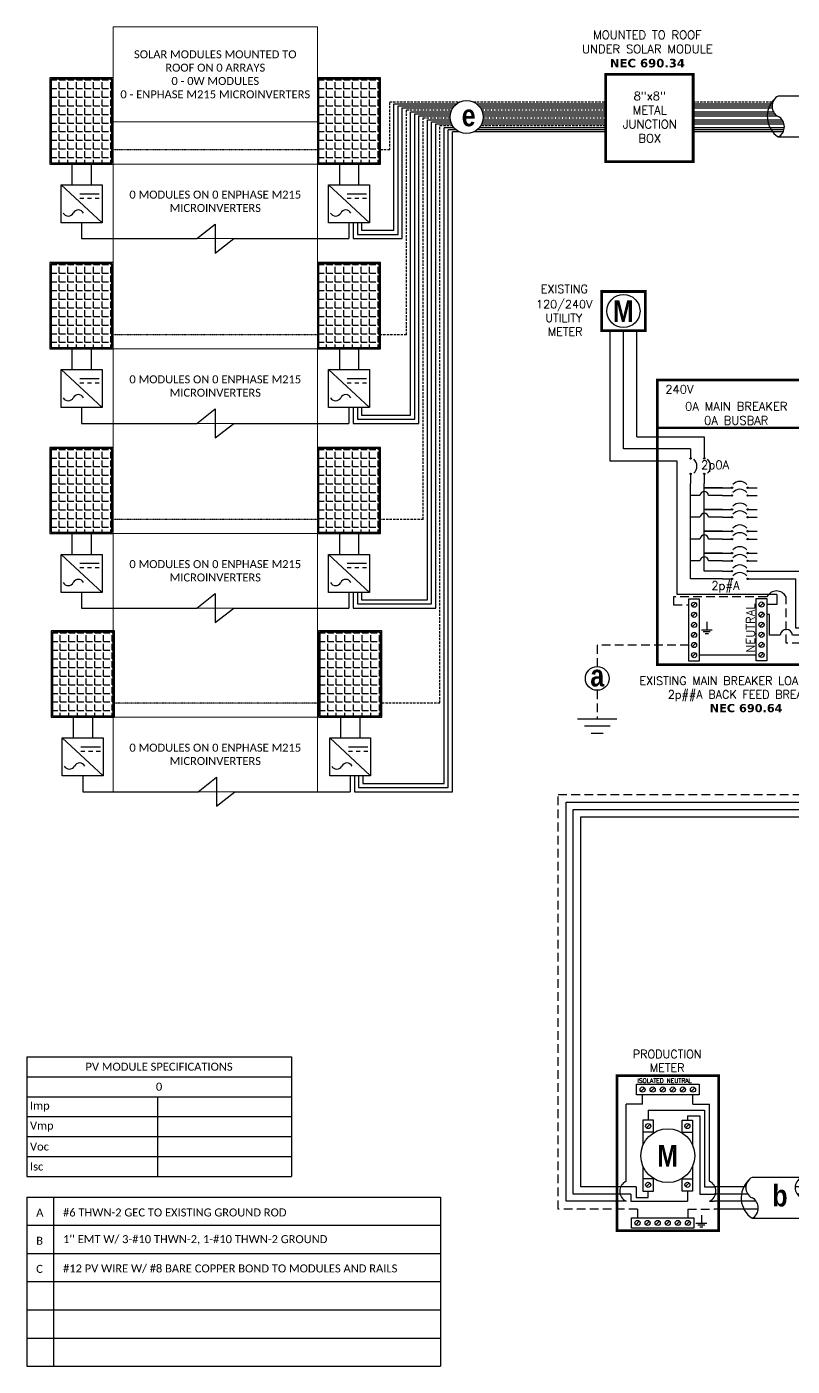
# Model space of a CAD drawing. Header units: feet. Extents: x 24455 to 25064, y 15295 to 15879.
# Drawn here: x 24455 to 24786, y 15295 to 15873 of the extents above; entities that cross this region are included whole.
import ezdxf

# ---------------------------------------------------------------- set-up
doc = ezdxf.new("R2010")
doc.units = ezdxf.units.FT
doc.header["$MEASUREMENT"] = 0
doc.linetypes.add('HIDDEN', pattern=[0.375, 0.25, -0.125])
for name, color, linetype in [('ONE LINE BLOCKS', 7, 'Continuous'), ('TABLES', 7, 'Continuous'), ('TEXT', 7, 'Continuous'), ('Z - TITLEBLOCK TXT', 7, 'Continuous')]:
    doc.layers.add(name, color=color, linetype=linetype)
doc.styles.add('ONE LINE TXT', font='techb___.ttf')
doc.styles.get("Standard").update_dxf_attribs({"font": 'simplex.shx'})

# ---------------------------------------------------------------- blocks, each defined once
blk = doc.blocks.new('*T7')
at = {"layer": 'Defpoints', "color": 8, "linetype": 'ByBlock', "lineweight": 0, "transparency": 16777216}
for p, q in [((0, 0), (88.16, 0)), ((0, 0), (0, -330.21)), ((88.16, 0), (88.16, -330.21)), ((0, -41.08), (88.16, -41.08)), ((0, -59.24), (88.16, -59.24)), ((0, -91.46), (88.16, -91.46)), ((0, -138.99), (88.16, -138.99)), ((0, -171.21), (88.16, -171.21)), ((0, -218.74), (88.16, -218.74)), ((0, -250.97), (88.16, -250.97)), ((0, -297.99), (88.16, -297.99)), ((0, -330.21), (88.16, -330.21))]:
    blk.add_line(p, q, dxfattribs=at)
at = {"color": 0, "linetype": 'Continuous', "transparency": 16777216, "char_height": 3.4544, "width": 83.574, "attachment_point": 5}
for s, insert in [('{\\fCalibri|b0|i0|c0;SOLAR MODULES MOUNTED TO ROOF ON 0 ARRAYS^J0 - 0W MODULES^J0 - ENPHASE M215 MICROINVERTERS', (44.08, -20.54)), ('{\\fCalibri|b0|i0|c0;', (44.08, -50.16)), ('{\\fCalibri|b0|i0|c0;0 MODULES ON 0 ENPHASE M215 MICROINVERTERS', (44.08, -75.35)), ('{\\fCalibri|b0|i0|c0;', (44.08, -115.23)), ('{\\fCalibri|b0|i0|c0;0 MODULES ON 0 ENPHASE M215 MICROINVERTERS', (44.08, -155.1)), ('{\\fCalibri|b0|i0|c0;', (44.08, -194.98)), ('{\\fCalibri|b0|i0|c0;0 MODULES ON 0 ENPHASE M215 MICROINVERTERS', (44.08, -234.86)), ('{\\fCalibri|b0|i0|c0;', (44.08, -274.48)), ('{\\fCalibri|b0|i0|c0;0 MODULES ON 0 ENPHASE M215 MICROINVERTERS', (44.08, -314.1))]:
    blk.add_mtext(s, dxfattribs=dict(at, insert=insert))
blk = doc.blocks.new('*U4')
at = {"color": 7, "linetype": 'Continuous'}
for p, q in [((6.67, 2.43), (2.91, 2.43)), ((2.44, 1.71), (0, 1.71)), ((9.57, 1.71), (6.2, 1.71)), ((2.91, -0.69), (6.67, -0.69))]:
    blk.add_line(p, q, dxfattribs=at)
at = {"color": 10, "linetype": 'Continuous'}
for p, q in [((2.59, 1.15), (0, 1.15)), ((9.57, 1.15), (6.35, 1.15))]:
    blk.add_line(p, q, dxfattribs=at)
at = {"color": 253, "linetype": 'Continuous'}
for p, q in [((3.21, 0.61), (0, 0.61)), ((9.57, 0.61), (6.97, 0.61))]:
    blk.add_line(p, q, dxfattribs=at)
at = {"color": 7, "linetype": 'Continuous'}
for centre, start, end in [((3.94, 0.87), 133.9732, 236.4265), ((5.63, 0.87), 313.9732, 56.4265)]:
    blk.add_arc(centre, 1.87, start, end, dxfattribs=at)
at = {"layer": 'TEXT', "color": 92, "linetype": 'HIDDEN', "ltscale": 15}
for p, q in [((3.37, 0), (0, 0)), ((9.57, 0), (7.14, 0))]:
    blk.add_line(p, q, dxfattribs=at)
at = {"layer": 'Z - TITLEBLOCK TXT', "linetype": 'Continuous'}
for centre, start, end in [((3.31, 1.65), 117.6639, 242.3361), ((7.08, 1.65), 117.6639, 242.3361), ((2.5, 0.09), 297.6639, 62.3361), ((6.26, 0.09), 297.6639, 62.3361)]:
    blk.add_arc(centre, 0.882, start, end, dxfattribs=at)
blk = doc.blocks.new('*T5')
at = {"layer": 'Z - TITLEBLOCK TXT', "color": 0, "lineweight": -2, "transparency": 16777216}
for p, q in [((0, 0), (114.19, 0)), ((0, 0), (0, -51.69)), ((114.19, 0), (114.19, -51.69)), ((0, -8.62), (114.19, -8.62)), ((0, -17.23), (114.19, -17.23)), ((56.41, -17.23), (56.41, -51.69)), ((0, -25.85), (114.19, -25.85)), ((0, -34.46), (114.19, -34.46)), ((0, -43.08), (114.19, -43.08)), ((0, -51.69), (114.19, -51.69))]:
    blk.add_line(p, q, dxfattribs=at)
at = {"layer": 'Z - TITLEBLOCK TXT', "color": 0, "linetype": 'Continuous', "transparency": 16777216, "char_height": 3.4544}
for s, insert, width, attachment_point in [('{\\fCalibri|b0|i0|c0;PV MODULE SPECIFICATIONS', (57.09, -4.31), 111.433, 5), ('{\\fCalibri|b0|i0|c0;0', (57.09, -12.92), 111.433, 5), ('{\\fCalibri|b0|i0|c0;Imp', (1.38, -21.54), 53.6551, 4), ('{\\fCalibri|b0|i0|c0;', (57.78, -21.54), 55.0254, 4), ('{\\fCalibri|b0|i0|c0;Vmp', (1.38, -30.15), 53.6551, 4), ('{\\fCalibri|b0|i0|c0;', (57.78, -30.15), 55.0254, 4), ('{\\fCalibri|b0|i0|c0;Voc', (1.38, -38.77), 53.6551, 4), ('{\\fCalibri|b0|i0|c0;', (57.78, -38.77), 55.0254, 4), ('{\\fCalibri|b0|i0|c0;Isc', (1.38, -47.39), 53.6551, 4), ('{\\fCalibri|b0|i0|c0;', (57.78, -47.39), 55.0254, 4)]:
    blk.add_mtext(s, dxfattribs=dict(at, insert=insert, width=width, attachment_point=attachment_point))
blk = doc.blocks.new('*T6')
at = {"linetype": 'ByBlock', "lineweight": -2, "transparency": 16777216}
for p, q in [((0, 0), (178.52, 0)), ((0, 0), (0, -72.97)), ((11.58, 0), (11.58, -72.97)), ((178.52, 0), (178.52, -72.97)), ((0, -12.11), (178.52, -12.11)), ((0, -24.28), (178.52, -24.28)), ((0, -36.46), (178.52, -36.46)), ((0, -48.64), (178.52, -48.64)), ((0, -60.81), (178.52, -60.81)), ((0, -72.97), (178.52, -72.97))]:
    blk.add_line(p, q, dxfattribs=at)
at = {"color": 0, "linetype": 'Continuous', "transparency": 16777216, "char_height": 3.4544, "attachment_point": 7}
for s, insert, width in [('{\\fCalibri|b0|i0|c0;A', (4.06, -8.36), 3.4544), ('{\\fCalibri|b0|i0|c0;#6 THWN-2 GEC TO EXISTING GROUND ROD', (15.65, -8.36), 158.8095), ('{\\fCalibri|b0|i0|c0;B', (4.06, -20.53), 3.4544), ("{\\fCalibri|b0|i0|c0;1'' EMT W/ 3-#10 THWN-2, 1-#10 THWN-2 GROUND", (15.65, -20.53), 158.8095), ('{\\fCalibri|b0|i0|c0;#12 PV WIRE W/ #8 BARE COPPER BOND TO MODULES AND RAILS', (15.65, -32.71), 158.8095), ('{\\fCalibri|b0|i0|c0;C', (4.06, -32.71), 3.4544), ('{\\fCalibri|b0|i0|c0;', (4.06, -44.89), 3.4544), ('{\\fCalibri|b0|i0|c0;', (15.65, -44.89), 158.8095), ('{\\fCalibri|b0|i0|c0;', (4.06, -57.06), 3.4544), ('{\\fCalibri|b0|i0|c0;', (15.65, -57.06), 158.8095), ('{\\fCalibri|b0|i0|c0;', (4.06, -69.22), 3.4544), ('{\\fCalibri|b0|i0|c0;', (15.65, -69.22), 158.8095)]:
    blk.add_mtext(s, dxfattribs=dict(at, insert=insert, width=width))
blk = doc.blocks.new('*U9')
at = {"layer": 'ONE LINE BLOCKS', "linetype": 'Continuous'}
h = blk.add_hatch(color=1, dxfattribs=at)
h.dxf.hatch_style = 1
edge = h.paths.add_edge_path()
edge.add_arc((-70.09, 79.71), 0.291, 0, 360)
h = blk.add_hatch(color=1, dxfattribs=at)
h.dxf.hatch_style = 1
edge = h.paths.add_edge_path()
edge.add_arc((-64.17, 79.71), 0.291, 0, 360)
h = blk.add_hatch(color=1, dxfattribs=at)
h.dxf.hatch_style = 1
edge = h.paths.add_edge_path()
edge.add_arc((-70.09, 73.04), 0.291, 0, 360)
h = blk.add_hatch(color=1, dxfattribs=at)
h.dxf.hatch_style = 1
edge = h.paths.add_edge_path()
edge.add_arc((-64.17, 73.04), 0.291, 0, 360)
h = blk.add_hatch(color=1, dxfattribs=at)
h.dxf.hatch_style = 1
edge = h.paths.add_edge_path()
edge.add_arc((-52.18, 67.09), 0.291, 0, 360)
h = blk.add_hatch(color=1, dxfattribs=at)
h.dxf.hatch_style = 1
edge = h.paths.add_edge_path()
edge.add_arc((-52.18, 63.72), 0.291, 0, 360)
h = blk.add_hatch(color=1, dxfattribs=at)
h.dxf.hatch_style = 1
edge = h.paths.add_edge_path()
edge.add_arc((-45.5, 67.09), 0.291, 0, 360)
h = blk.add_hatch(color=1, dxfattribs=at)
h.dxf.hatch_style = 1
edge = h.paths.add_edge_path()
edge.add_arc((-45.5, 63.72), 0.291, 0, 360)
h = blk.add_hatch(color=1, dxfattribs=at)
h.dxf.hatch_style = 1
edge = h.paths.add_edge_path()
edge.add_arc((-52.18, 57.69), 0.291, 0, 360)
h = blk.add_hatch(color=1, dxfattribs=at)
h.dxf.hatch_style = 1
edge = h.paths.add_edge_path()
edge.add_arc((-45.5, 57.69), 0.291, 0, 360)
h = blk.add_hatch(color=1, dxfattribs=at)
h.dxf.hatch_style = 1
edge = h.paths.add_edge_path()
edge.add_arc((-52.18, 54.31), 0.291, 0, 360)
h = blk.add_hatch(color=1, dxfattribs=at)
h.dxf.hatch_style = 1
edge = h.paths.add_edge_path()
edge.add_arc((-45.5, 54.31), 0.291, 0, 360)
h = blk.add_hatch(color=1, dxfattribs=at)
h.dxf.hatch_style = 1
edge = h.paths.add_edge_path()
edge.add_arc((-52.18, 48.29), 0.291, 0, 360)
h = blk.add_hatch(color=1, dxfattribs=at)
h.dxf.hatch_style = 1
edge = h.paths.add_edge_path()
edge.add_arc((-45.5, 48.29), 0.291, 0, 360)
h = blk.add_hatch(color=1, dxfattribs=at)
h.dxf.hatch_style = 1
edge = h.paths.add_edge_path()
edge.add_arc((-52.18, 44.91), 0.291, 0, 360)
h = blk.add_hatch(color=1, dxfattribs=at)
h.dxf.hatch_style = 1
edge = h.paths.add_edge_path()
edge.add_arc((-45.5, 44.91), 0.291, 0, 360)
h = blk.add_hatch(color=1, dxfattribs=at)
h.dxf.hatch_style = 1
edge = h.paths.add_edge_path()
edge.add_arc((-52.18, 38.89), 0.291, 0, 360)
h = blk.add_hatch(color=1, dxfattribs=at)
h.dxf.hatch_style = 1
edge = h.paths.add_edge_path()
edge.add_arc((-52.18, 35.51), 0.291, 0, 360)
h = blk.add_hatch(color=1, dxfattribs=at)
h.dxf.hatch_style = 1
edge = h.paths.add_edge_path()
edge.add_arc((-45.5, 38.89), 0.291, 0, 360)
h = blk.add_hatch(color=1, dxfattribs=at)
h.dxf.hatch_style = 1
edge = h.paths.add_edge_path()
edge.add_arc((-45.5, 35.51), 0.291, 0, 360)
h = blk.add_hatch(color=1, dxfattribs=at)
h.dxf.hatch_style = 1
edge = h.paths.add_edge_path()
edge.add_arc((-52.18, 31.06), 0.291, 0, 360)
h = blk.add_hatch(color=1, dxfattribs=at)
h.dxf.hatch_style = 1
edge = h.paths.add_edge_path()
edge.add_arc((-45.5, 31.06), 0.291, 0, 360)
h = blk.add_hatch(color=1, dxfattribs=at)
h.dxf.hatch_style = 1
edge = h.paths.add_edge_path()
edge.add_arc((-52.18, 27.68), 0.291, 0, 360)
h = blk.add_hatch(color=1, dxfattribs=at)
h.dxf.hatch_style = 1
edge = h.paths.add_edge_path()
edge.add_arc((-45.5, 27.68), 0.291, 0, 360)
at = {"color": 7, "linetype": 'Continuous'}
for p, q in [((-20.69, 9.66), (-20.69, 31.06)), ((0, 9.66), (-20.69, 9.66))]:
    blk.add_line(p, q, dxfattribs=at)
at = {"color": 10, "linetype": 'Continuous'}
for p, q in [((-24.71, 6.49), (-24.71, 27.68)), ((-20.67, 27.68), (-20.67, 27.68)), ((-20.67, 27.68), (-20.67, 27.68)), ((0, 6.49), (-24.71, 6.49))]:
    blk.add_line(p, q, dxfattribs=at)
at = {"color": 253, "linetype": 'Continuous'}
for p, q in [((-36.04, 12.29), (-37.2, 12.29)), ((-36.04, 3.45), (-36.04, 12.29)), ((-31.39, 3.45), (-36.04, 3.45)), ((0, 3.45), (-26.11, 3.45))]:
    blk.add_line(p, q, dxfattribs=at)
at = {"color": 7, "linetype": 'Continuous'}
blk.add_circle((-110.4, -15.26), 5.11, dxfattribs=at)
at = {"color": 253, "linetype": 'Continuous'}
blk.add_arc((-28.75, 3.3), 2.64, 3.28193, 176.71807, dxfattribs=at)
at = {"layer": 'ONE LINE BLOCKS', "lineweight": 50}
for p, q in [((-108.51, 134.89), (-108.51, 151.79)), ((-108.51, 151.79), (-89.65, 151.79)), ((-89.65, 151.79), (-89.65, 134.89)), ((-89.65, 134.89), (-108.51, 134.89)), ((-84.43, 92.98), (-14.91, 92.98))]:
    blk.add_line(p, q, dxfattribs=at)
at = {"layer": 'ONE LINE BLOCKS', "lineweight": 50, "const_width": 1.19}
for points in [[(-108.51, 134.89), (-108.51, 151.79), (-89.65, 151.79), (-89.65, 134.89)], [(-84.43, -9.3), (-84.43, 113.61), (-14.91, 113.61), (-14.91, -9.3)]]:
    blk.add_lwpolyline(points, close=True, dxfattribs=at)
at = {"layer": 'TEXT', "color": 92, "linetype": 'HIDDEN', "ltscale": 15}
for p, q in [((-77.46, 20.02), (-77.46, 16.57)), ((-37.13, 20.02), (-77.46, 20.02)), ((-28.89, 0), (-28.89, 20.02)), ((-77.46, 16.57), (-70.87, 16.57)), ((0, 0), (-28.89, 0)), ((-70.87, -0.83), (-110.4, -0.83)), ((-110.4, -0.83), (-110.4, -10.15)), ((-110.4, -20.38), (-110.4, -32.73))]:
    blk.add_line(p, q, dxfattribs=at)
at = {"layer": 'TEXT', "color": 92, "linetype": 'Continuous', "ltscale": 15}
blk.add_line((-41.74, -5.18), (-66.33, -5.18), dxfattribs=at)
at = {"layer": 'TEXT', "color": 92, "linetype": 'HIDDEN', "flags": 128}
for points in [[(-63.1, 9.2), (-63.11, 5.69)], [(-65.45, 5.69), (-60.77, 5.69)], [(-61.58, 4.83), (-64.64, 4.83)], [(-62.39, 3.96), (-63.82, 3.96)]]:
    blk.add_lwpolyline(points, dxfattribs=at)
at = {"layer": 'TEXT', "color": 92, "linetype": 'Continuous', "ltscale": 4, "flags": 128}
for points in [[(-118.88, -32.73), (-101.92, -32.73)], [(-104.86, -35.88), (-115.94, -35.88)], [(-107.8, -39.02), (-113, -39.02)]]:
    blk.add_lwpolyline(points, dxfattribs=at)
at = {"layer": 'TEXT', "linetype": 'Continuous'}
blk.add_circle((-99.08, 143.34), 7.15, dxfattribs=at)
at = {"layer": 'TEXT', "color": 92, "linetype": 'Continuous', "ltscale": 0.3}
blk.add_arc((-33.01, 17.86), 4.65, 27.66392, 152.33608, dxfattribs=at)
at = {"layer": 'Z - TITLEBLOCK TXT', "color": 253, "linetype": 'Continuous'}
for p, q in [((-104.8, 78.58), (-104.8, 134.89)), ((-75.86, 78.58), (-104.8, 78.58)), ((-75.86, 20.99), (-75.86, 78.58)), ((-32.91, 20.99), (-75.86, 20.99)), ((-32.91, 20.99), (-32.91, 16.64)), ((-32.91, 16.64), (-37.2, 16.64))]:
    blk.add_line(p, q, dxfattribs=at)
at = {"layer": 'Z - TITLEBLOCK TXT', "color": 10, "linetype": 'Continuous'}
for p, q in [((-99.08, 83.91), (-99.08, 134.89)), ((-70.09, 83.91), (-99.08, 83.91)), ((-70.09, 27.68), (-70.09, 68.84)), ((-66.04, 63.72), (-70.09, 63.72)), ((-56.38, 63.72), (-62.3, 63.72)), ((-66.04, 54.31), (-70.09, 54.31)), ((-56.38, 54.31), (-62.3, 54.31)), ((-66.04, 44.91), (-70.09, 44.91)), ((-56.38, 44.91), (-62.3, 44.91)), ((-66.04, 35.51), (-70.09, 35.51)), ((-56.38, 35.51), (-62.3, 35.51)), ((-56.38, 27.68), (-70.09, 27.68)), ((-41.31, 27.68), (-24.71, 27.68))]:
    blk.add_line(p, q, dxfattribs=at)
at = {"layer": 'Z - TITLEBLOCK TXT', "color": 7, "linetype": 'Continuous'}
for p, q in [((-93.24, 89.01), (-93.24, 134.89)), ((-93.24, 89.01), (-64.17, 89.01)), ((-64.17, 89.01), (-64.17, 83.91)), ((-64.17, 67.09), (-64.17, 68.84)), ((-64.17, 57.69), (-64.17, 67.09)), ((-64.17, 67.09), (-56.38, 67.09)), ((-56.38, 67.09), (-64.17, 67.09)), ((-64.17, 48.29), (-64.17, 57.69)), ((-64.17, 57.69), (-56.38, 57.69)), ((-56.38, 57.69), (-64.17, 57.69)), ((-64.17, 38.89), (-64.17, 48.29)), ((-64.17, 48.29), (-56.38, 48.29)), ((-56.38, 48.29), (-64.17, 48.29)), ((-64.17, 31.06), (-64.17, 38.89)), ((-64.17, 38.89), (-56.38, 38.89)), ((-56.38, 38.89), (-64.17, 38.89)), ((-56.38, 31.06), (-64.17, 31.06)), ((-41.31, 31.06), (-20.69, 31.06))]:
    blk.add_line(p, q, dxfattribs=at)
at = {"layer": 'Z - TITLEBLOCK TXT', "color": 1, "linetype": 'Continuous'}
for p, q in [((-70.87, -7.78), (-70.87, 19.17)), ((-70.87, 19.17), (-66.33, 19.17)), ((-66.33, 19.17), (-66.33, -7.78)), ((-41.74, -7.71), (-41.74, 19.24)), ((-41.74, 19.24), (-37.2, 19.24)), ((-37.2, 19.24), (-37.2, -7.71)), ((-66.33, -7.78), (-70.87, -7.78)), ((-37.2, -7.71), (-41.74, -7.71))]:
    blk.add_line(p, q, dxfattribs=at)
at = {"layer": 'Z - TITLEBLOCK TXT', "color": 4, "linetype": 'Continuous'}
for p, q in [((-67.81, 17.35), (-69.38, 15.78)), ((-38.69, 17.43), (-40.26, 15.85)), ((-67.81, 13), (-69.38, 11.43)), ((-38.69, 13.08), (-40.26, 11.5)), ((-67.81, 8.65), (-69.38, 7.08)), ((-38.69, 8.73), (-40.26, 7.15)), ((-67.81, 4.3), (-69.38, 2.73)), ((-38.69, 4.38), (-40.26, 2.8)), ((-38.69, 0.03), (-40.26, -1.55)), ((-67.81, -0.05), (-69.38, -1.62)), ((-67.81, -4.4), (-69.38, -5.97)), ((-38.69, -4.33), (-40.26, -5.9))]:
    blk.add_line(p, q, dxfattribs=at)
at = {"layer": 'Z - TITLEBLOCK TXT', "color": 1, "linetype": 'Continuous', "flags": 128}
for points in [[(-70.09, 83.91), (-70.09, 79.71)], [(-70.09, 83.91), (-70.09, 79.71)], [(-64.17, 83.91), (-64.17, 79.71)], [(-64.17, 83.91), (-64.17, 79.71)], [(-70.09, 73.04), (-70.09, 68.84)], [(-64.17, 73.04), (-64.17, 68.84)], [(-56.38, 67.09), (-52.18, 67.09)], [(-56.38, 67.09), (-52.18, 67.09)], [(-56.38, 63.72), (-52.18, 63.72)], [(-56.38, 63.72), (-52.18, 63.72)], [(-45.5, 67.09), (-41.31, 67.09)], [(-45.5, 63.72), (-41.31, 63.72)], [(-56.38, 57.69), (-52.18, 57.69)], [(-56.38, 57.69), (-52.18, 57.69)], [(-56.38, 54.31), (-52.18, 54.31)], [(-56.38, 54.31), (-52.18, 54.31)], [(-45.5, 57.69), (-41.31, 57.69)], [(-45.5, 54.31), (-41.31, 54.31)], [(-56.38, 48.29), (-52.18, 48.29)], [(-56.38, 48.29), (-52.18, 48.29)], [(-45.5, 48.29), (-41.31, 48.29)], [(-56.38, 44.91), (-52.18, 44.91)], [(-56.38, 44.91), (-52.18, 44.91)], [(-45.5, 44.91), (-41.31, 44.91)], [(-56.38, 38.89), (-52.18, 38.89)], [(-56.38, 38.89), (-52.18, 38.89)], [(-56.38, 35.51), (-52.18, 35.51)], [(-56.38, 35.51), (-52.18, 35.51)], [(-45.5, 38.89), (-41.31, 38.89)], [(-45.5, 35.51), (-41.31, 35.51)], [(-56.38, 31.06), (-52.18, 31.06)], [(-56.38, 31.06), (-52.18, 31.06)], [(-45.5, 31.06), (-41.31, 31.06)], [(-56.38, 27.68), (-52.18, 27.68)], [(-56.38, 27.68), (-52.18, 27.68)], [(-45.5, 27.68), (-41.31, 27.68)]]:
    blk.add_lwpolyline(points, dxfattribs=at)
at = {"layer": 'Z - TITLEBLOCK TXT', "color": 1, "linetype": 'Continuous'}
for centre in [(-70.09, 79.71), (-64.17, 79.71), (-70.09, 73.04), (-64.17, 73.04), (-52.18, 67.09), (-52.18, 63.72), (-45.5, 67.09), (-45.5, 63.72), (-52.18, 57.69), (-45.5, 57.69), (-52.18, 54.31), (-45.5, 54.31), (-52.18, 48.29), (-45.5, 48.29), (-52.18, 44.91), (-45.5, 44.91), (-52.18, 38.89), (-52.18, 35.51), (-45.5, 38.89), (-45.5, 35.51), (-52.18, 31.06), (-45.5, 31.06), (-52.18, 27.68), (-45.5, 27.68)]:
    blk.add_circle(centre, 0.291, dxfattribs=at)
at = {"layer": 'Z - TITLEBLOCK TXT', "color": 4, "linetype": 'Continuous'}
for centre in [(-68.6, 16.57), (-39.47, 16.64), (-68.6, 12.22), (-39.47, 12.29), (-68.6, 7.87), (-39.47, 7.94), (-68.6, 3.52), (-68.6, -0.83), (-39.47, 3.59), (-39.47, -0.76), (-68.6, -5.18), (-39.47, -5.11)]:
    blk.add_circle(centre, 1.11, dxfattribs=at)
at = {"layer": 'Z - TITLEBLOCK TXT', "color": 1, "linetype": 'Continuous'}
for centre, start, end in [((-71.28, 76.38), 310.3392, 49.6608), ((-65.36, 76.38), 310.3392, 49.6608), ((-48.84, 65.9), 40.3392, 139.6608), ((-48.84, 62.52), 40.3392, 139.6608), ((-48.84, 56.5), 40.3392, 139.6608), ((-48.84, 53.12), 40.3392, 139.6608), ((-48.84, 47.1), 40.3392, 139.6608), ((-48.84, 43.72), 40.3392, 139.6608), ((-48.84, 37.69), 40.3392, 139.6608), ((-48.84, 34.31), 40.3392, 139.6608), ((-48.84, 29.86), 40.3392, 139.6608), ((-48.84, 26.48), 40.3392, 139.6608)]:
    blk.add_arc(centre, 3.93, start, end, dxfattribs=at)
at = {"layer": 'Z - TITLEBLOCK TXT', "color": 10, "linetype": 'Continuous'}
for centre in [(-64.17, 63.61), (-64.17, 54.21), (-64.17, 44.8), (-64.17, 35.4)]:
    blk.add_arc(centre, 1.87, 3.2937, 176.7063, dxfattribs=at)
at = {"layer": 'TABLES', "color": 1, "linetype": 'Continuous'}
blk.add_text('NEUTRAL', height=3.658, rotation=90, dxfattribs=at).set_placement((-42.4, -4.09))
at = {"layer": 'TEXT', "color": 1}
for s, p in [('EXISTING', (-134.76, 151.1)), ('120/240V', (-136.78, 144.52)), ('UTILITY', (-132.82, 138.61)), ('METER', (-131.72, 132.71))]:
    blk.add_text(s, height=3.543, dxfattribs=at).set_placement(p)
at = {"layer": 'TEXT', "color": 1, "attachment_point": 5}
for s, width, gutter_width, heights, insert, char_height in [('240V', 0.1481, 0.75, [0], (-74.92, 109.56), 3.658), ('1∅', 0.1481, 0.75, [0], (-20.22, 109.56), 3.658), ('0A MAIN BREAKER\\P0A BUSBAR', 94.6859, 0.75, [0], (-50.38, 99.17), 3.6576), ('2p0A', 0.1481, 0.75, [0], (-59.53, 76.34), 3.658), ('2p#A', 0.1481, 0.75, [0], (-55.05, 24.24), 3.658), ('EXISTING MAIN BREAKER LOAD CENTER\\P2p##A BACK FEED BREAKER\\P{\\fVerdana|b1|i0|c0|p34;NEC 690.64}', 140.5774, 97.94, [58.72], (-46.13, -22.19), 3.5433)]:
    blk.add_mtext_dynamic_manual_height_columns(s, width=width, gutter_width=gutter_width, heights=heights, dxfattribs=dict(at, insert=insert, char_height=char_height))
at = {"layer": 'Z - TITLEBLOCK TXT', "color": 253, "linetype": 'Continuous', "style": 'ONE LINE TXT'}
blk.add_text('M', height=9.38, dxfattribs=at).set_placement((-103.64, 138.62))
at = {"layer": 'Z - TITLEBLOCK TXT', "color": 1, "linetype": 'Continuous', "insert": (-113.36, -9.32), "char_height": 9.3833, "attachment_point": 1, "style": 'ONE LINE TXT'}
blk.add_mtext_dynamic_manual_height_columns('{\\W1;\\C256;a}', width=0.1385, gutter_width=2.13, heights=[0], dxfattribs=at)

msp = doc.modelspace()

# ---------------------------------------------------------------- hatches: boundary and pattern name
at = {"layer": 'ONE LINE BLOCKS', "linetype": 'Continuous'}
h = msp.add_hatch(dxfattribs=at)
h.set_pattern_fill('ANGLE', color=256, scale=13.54666)
h.set_pattern_definition([(0, (24528.955, 3832.2525), (0, 3.7253315), [2.709332, -1.0159995]), (90, (24528.955, 3832.2525), (-3.7253315, 2e-16), [2.709332, -1.0159995])])
h.paths.add_polyline_path([(24465.94, 15850.55), (24465.94, 15814.37), (24492.18, 15814.37), (24492.18, 15850.55)])
h = msp.add_hatch(dxfattribs=at)
h.set_pattern_fill('ANGLE', color=256, scale=13.54666)
h.set_pattern_definition([(0, (24644.3747, 3832.2525), (0, 3.7253315), [2.709332, -1.0159995]), (90, (24644.3747, 3832.2525), (-3.7253315, 2e-16), [2.709332, -1.0159995])])
h.paths.add_polyline_path([(24581.36, 15850.55), (24581.36, 15814.37), (24607.6, 15814.37), (24607.6, 15850.55)])
h = msp.add_hatch(dxfattribs=at)
h.set_pattern_fill('ANGLE', color=256, scale=13.54666)
h.set_pattern_definition([(0, (24528.955, 3752.4993), (0, 3.7253315), [2.709332, -1.0159995]), (90, (24528.955, 3752.4993), (-3.7253315, 2e-16), [2.709332, -1.0159995])])
h.paths.add_polyline_path([(24465.94, 15770.8), (24465.94, 15734.61), (24492.18, 15734.61), (24492.18, 15770.8)])
h = msp.add_hatch(dxfattribs=at)
h.set_pattern_fill('ANGLE', color=256, scale=13.54666)
h.set_pattern_definition([(0, (24644.3747, 3752.4993), (0, 3.7253315), [2.709332, -1.0159995]), (90, (24644.3747, 3752.4993), (-3.7253315, 2e-16), [2.709332, -1.0159995])])
h.paths.add_polyline_path([(24581.36, 15770.8), (24581.36, 15734.61), (24607.6, 15734.61), (24607.6, 15770.8)])
h = msp.add_hatch(dxfattribs=at)
h.set_pattern_fill('ANGLE', color=256, scale=13.54666)
h.set_pattern_definition([(0, (24528.955, 3672.7462), (0, 3.7253315), [2.709332, -1.0159995]), (90, (24528.955, 3672.7462), (-3.7253315, 2e-16), [2.709332, -1.0159995])])
h.paths.add_polyline_path([(24465.94, 15691.04), (24465.94, 15654.86), (24492.18, 15654.86), (24492.18, 15691.04)])
h = msp.add_hatch(dxfattribs=at)
h.set_pattern_fill('ANGLE', color=256, scale=13.54666)
h.set_pattern_definition([(0, (24644.3747, 3672.7462), (0, 3.7253315), [2.709332, -1.0159995]), (90, (24644.3747, 3672.7462), (-3.7253315, 2e-16), [2.709332, -1.0159995])])
h.paths.add_polyline_path([(24581.36, 15691.04), (24581.36, 15654.86), (24607.6, 15654.86), (24607.6, 15691.04)])
h = msp.add_hatch(dxfattribs=at)
h.set_pattern_fill('ANGLE', color=256, scale=13.54666)
h.set_pattern_definition([(0, (24529.464, 3593.502), (0, 3.7253315), [2.709332, -1.0159995]), (90, (24529.464, 3593.502), (-3.7253315, 2e-16), [2.709332, -1.0159995])])
h.paths.add_polyline_path([(24466.45, 15611.8), (24466.45, 15575.62), (24492.69, 15575.62), (24492.69, 15611.8)])
h = msp.add_hatch(dxfattribs=at)
h.set_pattern_fill('ANGLE', color=256, scale=13.54666)
h.set_pattern_definition([(0, (24644.8838, 3593.502), (0, 3.7253315), [2.709332, -1.0159995]), (90, (24644.8838, 3593.502), (-3.7253315, 2e-16), [2.709332, -1.0159995])])
h.paths.add_polyline_path([(24581.87, 15611.8), (24581.87, 15575.62), (24608.11, 15575.62), (24608.11, 15611.8)])

# ---------------------------------------------------------------- linework, layer by layer
at = {"color": 7, "linetype": 'Continuous'}
for p, q in [((24800.98, 15843.18), (24779.74, 15843.18)), ((24779.74, 15825.55), (24800.98, 15825.55)), ((24694.48, 15532.09), (24983.3, 15532.09)), ((24694.48, 15372.32), (24694.48, 15532.09)), ((24723.63, 15405.35), (24723.63, 15401.15)), ((24723.63, 15405.35), (24747.96, 15405.35)), ((24747.96, 15405.35), (24747.96, 15372.32)), ((24718.44, 15372.32), (24694.48, 15372.32)), ((24718.44, 15372.32), (24718.44, 15367.73)), ((24723.63, 15367.73), (24723.63, 15370.39)), ((24747.96, 15372.32), (24752.06, 15372.32)), ((24718.44, 15367.73), (24723.63, 15367.73))]:
    msp.add_line(p, q, dxfattribs=at)
at = {"color": 253, "linetype": 'Continuous'}
for p, q in [((24613.88, 15785.24), (24613.88, 15839.79)), ((24613.88, 15839.79), (24640.88, 15839.79)), ((24649.63, 15839.79), (24705.26, 15839.79)), ((24743.04, 15839.79), (24777.18, 15839.79)), ((24621.09, 15836.34), (24638.46, 15836.34)), ((24621.09, 15705.49), (24621.09, 15836.34)), ((24628.3, 15832.9), (24638.23, 15832.9)), ((24628.3, 15625.73), (24628.3, 15832.9)), ((24652.05, 15836.34), (24705.26, 15836.34)), ((24652.29, 15832.9), (24705.26, 15832.9)), ((24743.04, 15836.34), (24777.7, 15836.34)), ((24743.04, 15832.9), (24781.44, 15832.9)), ((24639.87, 15829.46), (24635.51, 15829.46)), ((24635.51, 15546.49), (24635.51, 15829.46)), ((24705.26, 15829.46), (24650.64, 15829.46)), ((24782.38, 15829.46), (24743.04, 15829.46)), ((24599.89, 15785.24), (24613.88, 15785.24)), ((24599.89, 15705.49), (24621.09, 15705.49)), ((24599.89, 15625.73), (24628.3, 15625.73)), ((24600.4, 15546.49), (24635.51, 15546.49)), ((24688.27, 15538.31), (24977.08, 15538.31)), ((24688.27, 15366.11), (24688.27, 15538.31)), ((24721.21, 15407.95), (24721.21, 15412.04)), ((24742.96, 15407.95), (24742.96, 15412.04)), ((24721.21, 15407.95), (24714.14, 15407.95)), ((24714.14, 15374.72), (24714.14, 15407.95)), ((24742.96, 15407.95), (24750.02, 15407.95)), ((24750.02, 15374.72), (24750.02, 15407.95)), ((24714.14, 15366.11), (24688.27, 15366.11)), ((24750.02, 15366.11), (24752.06, 15366.11))]:
    msp.add_line(p, q, dxfattribs=at)
at = {"color": 10, "linetype": 'Continuous'}
for p, q in [((24615.69, 15783.44), (24615.69, 15838.93)), ((24615.69, 15838.93), (24639.95, 15838.93)), ((24650.56, 15838.93), (24705.26, 15838.93)), ((24743.04, 15838.93), (24777.07, 15838.93)), ((24622.89, 15835.48), (24638.24, 15835.48)), ((24622.89, 15703.69), (24622.89, 15835.48)), ((24630.1, 15832.04), (24638.43, 15832.04)), ((24630.1, 15623.93), (24630.1, 15832.04)), ((24652.08, 15832.04), (24705.26, 15832.04)), ((24652.27, 15835.48), (24705.26, 15835.48)), ((24743.04, 15835.48), (24778.31, 15835.48)), ((24743.04, 15832.04), (24781.95, 15832.04)), ((24640.76, 15828.6), (24637.31, 15828.6)), ((24637.31, 15544.69), (24637.31, 15828.6)), ((24705.26, 15828.6), (24649.75, 15828.6)), ((24782.21, 15828.6), (24743.04, 15828.6)), ((24598.09, 15783.44), (24615.69, 15783.44)), ((24598.09, 15703.69), (24622.89, 15703.69)), ((24598.09, 15623.93), (24630.1, 15623.93)), ((24598.6, 15544.69), (24637.31, 15544.69)), ((24691.31, 15535.27), (24980.12, 15535.27)), ((24691.31, 15369.15), (24691.31, 15535.27)), ((24740.54, 15402.97), (24740.54, 15401.15)), ((24740.54, 15402.97), (24745.98, 15402.97)), ((24745.98, 15402.97), (24745.98, 15369.15)), ((24716.11, 15369.15), (24691.31, 15369.15)), ((24716.11, 15369.15), (24716.11, 15366.11)), ((24740.54, 15370.39), (24740.54, 15366.11)), ((24745.98, 15369.15), (24752.06, 15369.15)), ((24716.11, 15366.11), (24740.54, 15366.11))]:
    msp.add_line(p, q, dxfattribs=at)
at = {"linetype": 'Continuous'}
for p, q in [((24617.49, 15781.64), (24617.49, 15838.06)), ((24617.49, 15838.06), (24639.29, 15838.06)), ((24651.22, 15838.06), (24705.26, 15838.06)), ((24743.04, 15838.06), (24777.12, 15838.06)), ((24624.7, 15834.62), (24638.13, 15834.62)), ((24624.7, 15701.88), (24624.7, 15834.62)), ((24652.38, 15834.62), (24705.26, 15834.62)), ((24743.04, 15834.62), (24779.3, 15834.62)), ((24631.9, 15831.18), (24638.76, 15831.18)), ((24631.9, 15622.13), (24631.9, 15831.18)), ((24642.11, 15827.74), (24639.11, 15827.74)), ((24639.11, 15542.89), (24639.11, 15827.74)), ((24705.26, 15827.74), (24648.41, 15827.74)), ((24651.75, 15831.18), (24705.26, 15831.18)), ((24743.04, 15831.18), (24782.25, 15831.18)), ((24781.88, 15827.74), (24743.04, 15827.74)), ((24474.91, 15813.86), (24474.91, 15804.85)), ((24483.22, 15813.86), (24483.22, 15804.85)), ((24590.33, 15813.86), (24590.33, 15804.85)), ((24598.63, 15813.86), (24598.63, 15804.85)), ((24470.24, 15804.85), (24487.89, 15804.85)), ((24470.24, 15788.46), (24470.24, 15804.85)), ((24470.24, 15804.85), (24487.89, 15788.46)), ((24487.89, 15804.85), (24487.89, 15788.46)), ((24585.66, 15804.85), (24603.3, 15804.85)), ((24585.66, 15788.46), (24585.66, 15804.85)), ((24585.66, 15804.85), (24603.3, 15788.46)), ((24603.3, 15804.85), (24603.3, 15788.46)), ((24487.89, 15788.46), (24470.24, 15788.46)), ((24603.3, 15788.46), (24585.66, 15788.46)), ((24596.28, 15781.64), (24617.49, 15781.64)), ((24474.91, 15734.1), (24474.91, 15725.09)), ((24483.22, 15734.1), (24483.22, 15725.09)), ((24590.33, 15734.1), (24590.33, 15725.09)), ((24598.63, 15734.1), (24598.63, 15725.09)), ((24470.24, 15725.09), (24487.89, 15725.09)), ((24470.24, 15708.7), (24470.24, 15725.09)), ((24470.24, 15725.09), (24487.89, 15708.7)), ((24487.89, 15725.09), (24487.89, 15708.7)), ((24585.66, 15725.09), (24603.3, 15725.09)), ((24585.66, 15708.7), (24585.66, 15725.09)), ((24585.66, 15725.09), (24603.3, 15708.7)), ((24603.3, 15725.09), (24603.3, 15708.7)), ((24487.89, 15708.7), (24470.24, 15708.7)), ((24603.3, 15708.7), (24585.66, 15708.7)), ((24596.28, 15701.88), (24624.7, 15701.88)), ((24474.91, 15654.35), (24474.91, 15645.34)), ((24483.22, 15654.35), (24483.22, 15645.34)), ((24590.33, 15654.35), (24590.33, 15645.34)), ((24598.63, 15654.35), (24598.63, 15645.34)), ((24470.24, 15645.34), (24487.89, 15645.34)), ((24470.24, 15628.95), (24470.24, 15645.34)), ((24470.24, 15645.34), (24487.89, 15628.95)), ((24487.89, 15645.34), (24487.89, 15628.95)), ((24585.66, 15645.34), (24603.3, 15645.34)), ((24585.66, 15628.95), (24585.66, 15645.34)), ((24585.66, 15645.34), (24603.3, 15628.95)), ((24603.3, 15645.34), (24603.3, 15628.95)), ((24487.89, 15628.95), (24470.24, 15628.95)), ((24603.3, 15628.95), (24585.66, 15628.95)), ((24596.28, 15622.13), (24631.9, 15622.13)), ((24475.42, 15575.11), (24475.42, 15566.1)), ((24483.72, 15575.11), (24483.72, 15566.1)), ((24590.84, 15575.11), (24590.84, 15566.1)), ((24599.14, 15575.11), (24599.14, 15566.1)), ((24470.75, 15566.1), (24488.39, 15566.1)), ((24470.75, 15549.7), (24470.75, 15566.1)), ((24470.75, 15566.1), (24488.39, 15549.7)), ((24488.39, 15566.1), (24488.39, 15549.7)), ((24586.17, 15566.1), (24603.81, 15566.1)), ((24586.17, 15549.7), (24586.17, 15566.1)), ((24586.17, 15566.1), (24603.81, 15549.7)), ((24603.81, 15566.1), (24603.81, 15549.7)), ((24488.39, 15549.7), (24470.75, 15549.7)), ((24603.81, 15549.7), (24586.17, 15549.7)), ((24596.79, 15542.89), (24639.11, 15542.89))]:
    msp.add_line(p, q, dxfattribs=at)
at = {"color": 1, "linetype": 'Continuous'}
for p, q in [((24725.9, 15395.96), (24721.36, 15395.96)), ((24738.27, 15395.96), (24742.81, 15395.96)), ((24725.9, 15375.79), (24721.36, 15375.79)), ((24738.27, 15375.79), (24742.81, 15375.79))]:
    msp.add_line(p, q, dxfattribs=at)
at = {"linetype": 'Continuous', "flags": 128}
for points in [[(24465.43, 15851.06), (24465.43, 15813.86), (24492.69, 15813.86), (24492.69, 15851.06), (24465.43, 15851.06)], [(24580.85, 15851.06), (24580.85, 15813.86), (24608.11, 15813.86), (24608.11, 15851.06), (24580.85, 15851.06)], [(24465.43, 15771.31), (24465.43, 15734.1), (24492.69, 15734.1), (24492.69, 15771.31), (24465.43, 15771.31)], [(24580.85, 15771.31), (24580.85, 15734.1), (24608.11, 15734.1), (24608.11, 15771.31), (24580.85, 15771.31)], [(24465.43, 15691.55), (24465.43, 15654.35), (24492.69, 15654.35), (24492.69, 15691.55), (24465.43, 15691.55)], [(24580.85, 15691.55), (24580.85, 15654.35), (24608.11, 15654.35), (24608.11, 15691.55), (24580.85, 15691.55)], [(24465.94, 15612.31), (24465.94, 15575.11), (24493.2, 15575.11), (24493.2, 15612.31), (24465.94, 15612.31)], [(24581.36, 15612.31), (24581.36, 15575.11), (24608.62, 15575.11), (24608.62, 15612.31), (24581.36, 15612.31)]]:
    msp.add_lwpolyline(points, dxfattribs=at)
for points in [[(24465.94, 15850.55), (24465.94, 15814.37), (24492.18, 15814.37), (24492.18, 15850.55)], [(24581.36, 15850.55), (24581.36, 15814.37), (24607.6, 15814.37), (24607.6, 15850.55)], [(24465.94, 15770.8), (24465.94, 15734.61), (24492.18, 15734.61), (24492.18, 15770.8)], [(24581.36, 15770.8), (24581.36, 15734.61), (24607.6, 15734.61), (24607.6, 15770.8)], [(24465.94, 15691.04), (24465.94, 15654.86), (24492.18, 15654.86), (24492.18, 15691.04)], [(24581.36, 15691.04), (24581.36, 15654.86), (24607.6, 15654.86), (24607.6, 15691.04)], [(24466.45, 15611.8), (24466.45, 15575.62), (24492.69, 15575.62), (24492.69, 15611.8)], [(24581.87, 15611.8), (24581.87, 15575.62), (24608.11, 15575.62), (24608.11, 15611.8)]]:
    msp.add_lwpolyline(points, close=True, dxfattribs=at)
at = {"color": 7, "linetype": 'Continuous'}
msp.add_circle((24645.26, 15834.14), 7.14, dxfattribs=at)
msp.add_arc((24785.59, 15834.36), 10.58, 133.97324, 236.42648, dxfattribs=at)
at = {"color": 253, "linetype": 'Continuous'}
for centre, start, end in [((24716.06, 15370.41), 113.9997, 246.0003), ((24748.11, 15370.41), 293.9997, 66.0003)]:
    msp.add_arc(centre, 4.71, start, end, dxfattribs=at)
at = {"layer": 'ONE LINE BLOCKS', "lineweight": 50, "const_width": 1.19}
for points in [[(24743.04, 15814.82), (24705.26, 15814.82), (24705.26, 15852.6), (24743.04, 15852.6)], [(24710.13, 15353.36), (24710.13, 15420.33), (24754.04, 15420.33), (24754.04, 15353.36)]]:
    msp.add_lwpolyline(points, close=True, dxfattribs=at)
at = {"layer": 'TEXT', "color": 92, "linetype": 'HIDDEN', "ltscale": 4}
for p, q in [((24612.08, 15819.91), (24612.08, 15840.65)), ((24612.08, 15840.65), (24642.31, 15840.65)), ((24619.29, 15837.2), (24638.81, 15837.2)), ((24619.29, 15740.15), (24619.29, 15837.2)), ((24648.21, 15840.65), (24705.26, 15840.65)), ((24651.71, 15837.2), (24705.26, 15837.2)), ((24743.04, 15840.65), (24777.44, 15840.65)), ((24626.5, 15833.76), (24638.13, 15833.76)), ((24626.5, 15660.4), (24626.5, 15833.76)), ((24652.39, 15833.76), (24705.26, 15833.76)), ((24639.23, 15830.32), (24633.71, 15830.32)), ((24633.71, 15581.25), (24633.71, 15830.32)), ((24705.26, 15830.32), (24651.29, 15830.32)), ((24612.08, 15819.91), (24608.11, 15819.91)), ((24619.29, 15740.15), (24608.11, 15740.15)), ((24626.5, 15660.4), (24608.11, 15660.4)), ((24633.71, 15581.16), (24608.62, 15581.16))]:
    msp.add_line(p, q, dxfattribs=at)
at = {"layer": 'TEXT', "color": 92, "linetype": 'HIDDEN', "ltscale": 15}
for p, q in [((24684.82, 15541.75), (24973.64, 15541.75)), ((24684.82, 15362.66), (24684.82, 15541.75)), ((24719.02, 15362.66), (24684.82, 15362.66)), ((24719.02, 15362.66), (24719.02, 15359)), ((24740.77, 15362.66), (24740.77, 15359)), ((24740.77, 15362.66), (24752.06, 15362.66))]:
    msp.add_line(p, q, dxfattribs=at)
at = {"layer": 'TEXT', "color": 92, "linetype": 'HIDDEN', "ltscale": 0.3, "flags": 128}
for points in [[(24580.85, 15819.91), (24492.69, 15819.91)], [(24580.85, 15740.15), (24492.69, 15740.15)], [(24580.85, 15660.4), (24492.69, 15660.4)], [(24581.36, 15581.16), (24493.2, 15581.16)]]:
    msp.add_lwpolyline(points, dxfattribs=at)
at = {"layer": 'TEXT', "color": 92, "linetype": 'Continuous', "flags": 128}
for points in [[(24746.57, 15360.08), (24746.57, 15356.58)], [(24744.22, 15356.58), (24748.91, 15356.58)], [(24748.09, 15355.71), (24745.04, 15355.71)], [(24747.28, 15354.84), (24745.85, 15354.84)]]:
    msp.add_lwpolyline(points, dxfattribs=at)
at = {"layer": 'TEXT', "linetype": 'Continuous'}
msp.add_circle((24732.08, 15385.77), 11.62, dxfattribs=at)
at = {"layer": 'Z - TITLEBLOCK TXT', "color": 7, "linetype": 'Continuous'}
for p, q in [((24486.66, 15800.85), (24478.27, 15800.85)), ((24480.02, 15799.04), (24478.27, 15799.04)), ((24483.34, 15799.04), (24481.59, 15799.04)), ((24486.66, 15799.04), (24484.91, 15799.04)), ((24602.08, 15800.85), (24593.69, 15800.85)), ((24595.44, 15799.04), (24593.69, 15799.04)), ((24598.76, 15799.04), (24597.01, 15799.04)), ((24602.08, 15799.04), (24600.33, 15799.04)), ((24528.82, 15781.64), (24536.77, 15787.9)), ((24536.77, 15787.9), (24536.77, 15775.37)), ((24536.77, 15775.37), (24544.73, 15781.64)), ((24486.66, 15721.1), (24478.27, 15721.1)), ((24480.02, 15719.29), (24478.27, 15719.29)), ((24483.34, 15719.29), (24481.59, 15719.29)), ((24486.66, 15719.29), (24484.91, 15719.29)), ((24602.08, 15721.1), (24593.69, 15721.1)), ((24595.44, 15719.29), (24593.69, 15719.29)), ((24598.76, 15719.29), (24597.01, 15719.29)), ((24602.08, 15719.29), (24600.33, 15719.29)), ((24528.82, 15701.88), (24536.77, 15708.15)), ((24536.77, 15708.15), (24536.77, 15695.62)), ((24536.77, 15695.62), (24544.73, 15701.88)), ((24486.66, 15641.35), (24478.27, 15641.35)), ((24602.08, 15641.35), (24593.69, 15641.35)), ((24480.02, 15639.53), (24478.27, 15639.53)), ((24483.34, 15639.53), (24481.59, 15639.53)), ((24486.66, 15639.53), (24484.91, 15639.53)), ((24595.44, 15639.53), (24593.69, 15639.53)), ((24598.76, 15639.53), (24597.01, 15639.53)), ((24602.08, 15639.53), (24600.33, 15639.53)), ((24528.82, 15622.13), (24536.77, 15628.39)), ((24536.77, 15628.39), (24536.77, 15615.87)), ((24536.77, 15615.87), (24544.73, 15622.13)), ((24487.17, 15562.1), (24478.78, 15562.1)), ((24480.53, 15560.29), (24478.78, 15560.29)), ((24483.85, 15560.29), (24482.1, 15560.29)), ((24487.17, 15560.29), (24485.42, 15560.29)), ((24602.59, 15562.1), (24594.2, 15562.1)), ((24595.95, 15560.29), (24594.2, 15560.29)), ((24599.27, 15560.29), (24597.52, 15560.29)), ((24602.59, 15560.29), (24600.84, 15560.29)), ((24529.33, 15542.89), (24537.28, 15549.15)), ((24537.28, 15549.15), (24537.28, 15536.62)), ((24537.28, 15536.62), (24545.24, 15542.89))]:
    msp.add_line(p, q, dxfattribs=at)
at = {"layer": 'Z - TITLEBLOCK TXT', "color": 1, "linetype": 'Continuous'}
for p, q in [((24718.61, 15412.04), (24718.61, 15416.58)), ((24718.61, 15416.58), (24745.56, 15416.58)), ((24745.56, 15416.58), (24745.56, 15412.04)), ((24745.56, 15412.04), (24718.61, 15412.04)), ((24721.36, 15401.15), (24721.36, 15390.25)), ((24725.9, 15401.15), (24721.36, 15401.15)), ((24725.9, 15395.61), (24725.9, 15401.15)), ((24738.27, 15395.61), (24738.27, 15401.15)), ((24738.27, 15401.15), (24742.81, 15401.15)), ((24742.81, 15401.15), (24742.81, 15390.25)), ((24721.36, 15381.29), (24721.36, 15370.39)), ((24742.81, 15381.29), (24742.81, 15370.39)), ((24725.9, 15370.39), (24725.9, 15375.93)), ((24738.27, 15370.39), (24738.27, 15375.93)), ((24721.36, 15370.39), (24725.9, 15370.39)), ((24742.81, 15370.39), (24738.27, 15370.39)), ((24716.42, 15354.46), (24716.42, 15359)), ((24716.42, 15359), (24743.37, 15359)), ((24743.37, 15359), (24743.37, 15354.46)), ((24743.37, 15354.46), (24716.42, 15354.46))]:
    msp.add_line(p, q, dxfattribs=at)
at = {"layer": 'Z - TITLEBLOCK TXT', "color": 4, "linetype": 'Continuous'}
for p, q in [((24721.99, 15415.09), (24720.42, 15413.52)), ((24726.34, 15415.09), (24724.77, 15413.52)), ((24730.69, 15415.09), (24729.12, 15413.52)), ((24735.05, 15415.09), (24733.47, 15413.52)), ((24739.4, 15415.09), (24737.82, 15413.52)), ((24743.75, 15415.09), (24742.17, 15413.52)), ((24724.41, 15399.34), (24722.84, 15397.77)), ((24741.33, 15399.34), (24739.75, 15397.77)), ((24724.41, 15373.98), (24722.84, 15372.41)), ((24741.33, 15373.98), (24739.75, 15372.41)), ((24719.8, 15357.51), (24718.23, 15355.94)), ((24724.16, 15357.51), (24722.58, 15355.94)), ((24728.51, 15357.51), (24726.93, 15355.94)), ((24732.86, 15357.51), (24731.28, 15355.94)), ((24737.21, 15357.51), (24735.63, 15355.94)), ((24741.56, 15357.51), (24739.99, 15355.94))]:
    msp.add_line(p, q, dxfattribs=at)
at = {"layer": 'Z - TITLEBLOCK TXT', "linetype": 'Continuous', "flags": 128}
for points in [[(24479.06, 15788.46), (24479.06, 15781.64)], [(24594.48, 15788.46), (24594.48, 15781.64)], [(24596.28, 15788.46), (24596.28, 15781.64)], [(24479.06, 15781.64), (24528.82, 15781.64)], [(24544.73, 15781.64), (24594.48, 15781.64)], [(24479.06, 15708.7), (24479.06, 15701.88)], [(24594.48, 15708.7), (24594.48, 15701.88)], [(24596.28, 15708.7), (24596.28, 15701.88)], [(24479.06, 15701.88), (24528.82, 15701.88)], [(24544.73, 15701.88), (24594.48, 15701.88)], [(24479.06, 15628.95), (24479.06, 15622.13)], [(24594.48, 15628.95), (24594.48, 15622.13)], [(24596.28, 15628.95), (24596.28, 15622.13)], [(24479.06, 15622.13), (24528.82, 15622.13)], [(24544.73, 15622.13), (24594.48, 15622.13)], [(24479.57, 15549.7), (24479.57, 15542.89)], [(24594.99, 15549.7), (24594.99, 15542.89)], [(24596.79, 15549.7), (24596.79, 15542.89)], [(24479.57, 15542.89), (24529.33, 15542.89)], [(24545.24, 15542.89), (24594.99, 15542.89)]]:
    msp.add_lwpolyline(points, dxfattribs=at)
at = {"layer": 'Z - TITLEBLOCK TXT', "color": 10, "linetype": 'Continuous', "flags": 128}
for points in [[(24598.09, 15788.46), (24598.09, 15783.44)], [(24598.09, 15708.7), (24598.09, 15703.69)], [(24598.09, 15628.95), (24598.09, 15623.93)], [(24598.6, 15549.7), (24598.6, 15544.69)]]:
    msp.add_lwpolyline(points, dxfattribs=at)
at = {"layer": 'Z - TITLEBLOCK TXT', "color": 253, "linetype": 'Continuous', "flags": 128}
for points in [[(24599.89, 15788.46), (24599.89, 15785.24)], [(24599.89, 15708.7), (24599.89, 15705.49)], [(24599.89, 15628.95), (24599.89, 15625.73)], [(24600.4, 15549.7), (24600.4, 15546.49)]]:
    msp.add_lwpolyline(points, dxfattribs=at)
at = {"layer": 'Z - TITLEBLOCK TXT', "color": 4, "linetype": 'Continuous'}
for centre in [(24721.21, 15414.31), (24725.56, 15414.31), (24729.91, 15414.31), (24734.26, 15414.31), (24738.61, 15414.31), (24742.96, 15414.31), (24723.63, 15398.56), (24740.54, 15398.56), (24723.63, 15373.19), (24740.54, 15373.19), (24719.02, 15356.73), (24723.37, 15356.73), (24727.72, 15356.73), (24732.07, 15356.73), (24736.42, 15356.73), (24740.77, 15356.73)]:
    msp.add_circle(centre, 1.11, dxfattribs=at)
at = {"layer": 'Z - TITLEBLOCK TXT', "linetype": 'Continuous'}
for centre, radius, start, end in [((24782.05, 15838.77), 4.98, 117.66392, 242.33608), ((24777.43, 15829.96), 4.98, 297.66392, 62.33608), ((24473.3, 15793.86), 2.48, 207.66392, 332.33608), ((24477.69, 15791.56), 2.48, 27.66392, 152.33608), ((24588.72, 15793.86), 2.48, 207.66392, 332.33608), ((24593.11, 15791.56), 2.48, 27.66392, 152.33608), ((24473.3, 15714.11), 2.48, 207.66392, 332.33608), ((24477.69, 15711.81), 2.48, 27.66392, 152.33608), ((24588.72, 15714.11), 2.48, 207.66392, 332.33608), ((24593.11, 15711.81), 2.48, 27.66392, 152.33608), ((24473.3, 15634.36), 2.48, 207.66392, 332.33608), ((24477.69, 15632.06), 2.48, 27.66392, 152.33608), ((24588.72, 15634.36), 2.48, 207.66392, 332.33608), ((24593.11, 15632.06), 2.48, 27.66392, 152.33608), ((24473.81, 15555.11), 2.48, 207.66392, 332.33608), ((24478.2, 15552.81), 2.48, 27.66392, 152.33608), ((24589.23, 15555.11), 2.48, 207.66392, 332.33608), ((24593.62, 15552.81), 2.48, 27.66392, 152.33608)]:
    msp.add_arc(centre, radius, start, end, dxfattribs=at)

# ---------------------------------------------------------------- block references
for name, p in [('*T7', (24492.69, 15873.1)), ('*T5', (24455.42, 15428.47)), ('*T6', (24455.42, 15367.85))]:
    msp.add_blockref(name, p)
at = {"color": 7}
msp.add_blockref('*U9', (24812.02, 15607.04), dxfattribs=at)
at = {"color": 155, "true_color": 0x647190, "xscale": 5.644441731736358, "yscale": 5.644441731736358, "zscale": 5.644441731736358}
msp.add_blockref('*U4', (24752.06, 15362.66), dxfattribs=at)

# ---------------------------------------------------------------- texts
at = {"layer": 'TABLES', "color": 1, "linetype": 'Continuous'}
msp.add_text('ISOLATED NEUTRAL', height=1.8743, dxfattribs=at).set_placement((24718.97, 15417.23))
at = {"layer": 'TEXT', "color": 1, "attachment_point": 5}
for s, width, insert, char_height in [(' \\PMOUNTED TO ROOF \\PUNDER SOLAR MODULE\\P{\\fVerdana|b1|i0|c0|p34;NEC 690.34}', 72.4158, (24723.27, 15866.52), 3.6576), ('8"x8" METAL JUNCTION BOX ', 0.4767, (24724.29, 15834.08), 3.6576), ('PRODUCTION METER', 1.3203, (24731.81, 15426.68), 3.5433)]:
    msp.add_mtext_dynamic_manual_height_columns(s, width=width, gutter_width=7.17, heights=[0], dxfattribs=dict(at, insert=insert, char_height=char_height))
at = {"layer": 'Z - TITLEBLOCK TXT', "color": 253, "linetype": 'Continuous', "style": 'ONE LINE TXT'}
msp.add_text('M', height=9.38, dxfattribs=at).set_placement((24727.52, 15381.06))
at = {"layer": 'Z - TITLEBLOCK TXT', "color": 1, "linetype": 'Continuous', "char_height": 9.3833, "attachment_point": 1, "style": 'ONE LINE TXT'}
for s, insert in [('{\\W1;\\C256;e}', (24643.14, 15839.54)), ('{\\W1;\\C256;b}', (24777.21, 15373.22))]:
    msp.add_mtext_dynamic_manual_height_columns(s, width=0.1385, gutter_width=2.13, heights=[0], dxfattribs=dict(at, insert=insert))

doc.saveas('drawing.dxf')
